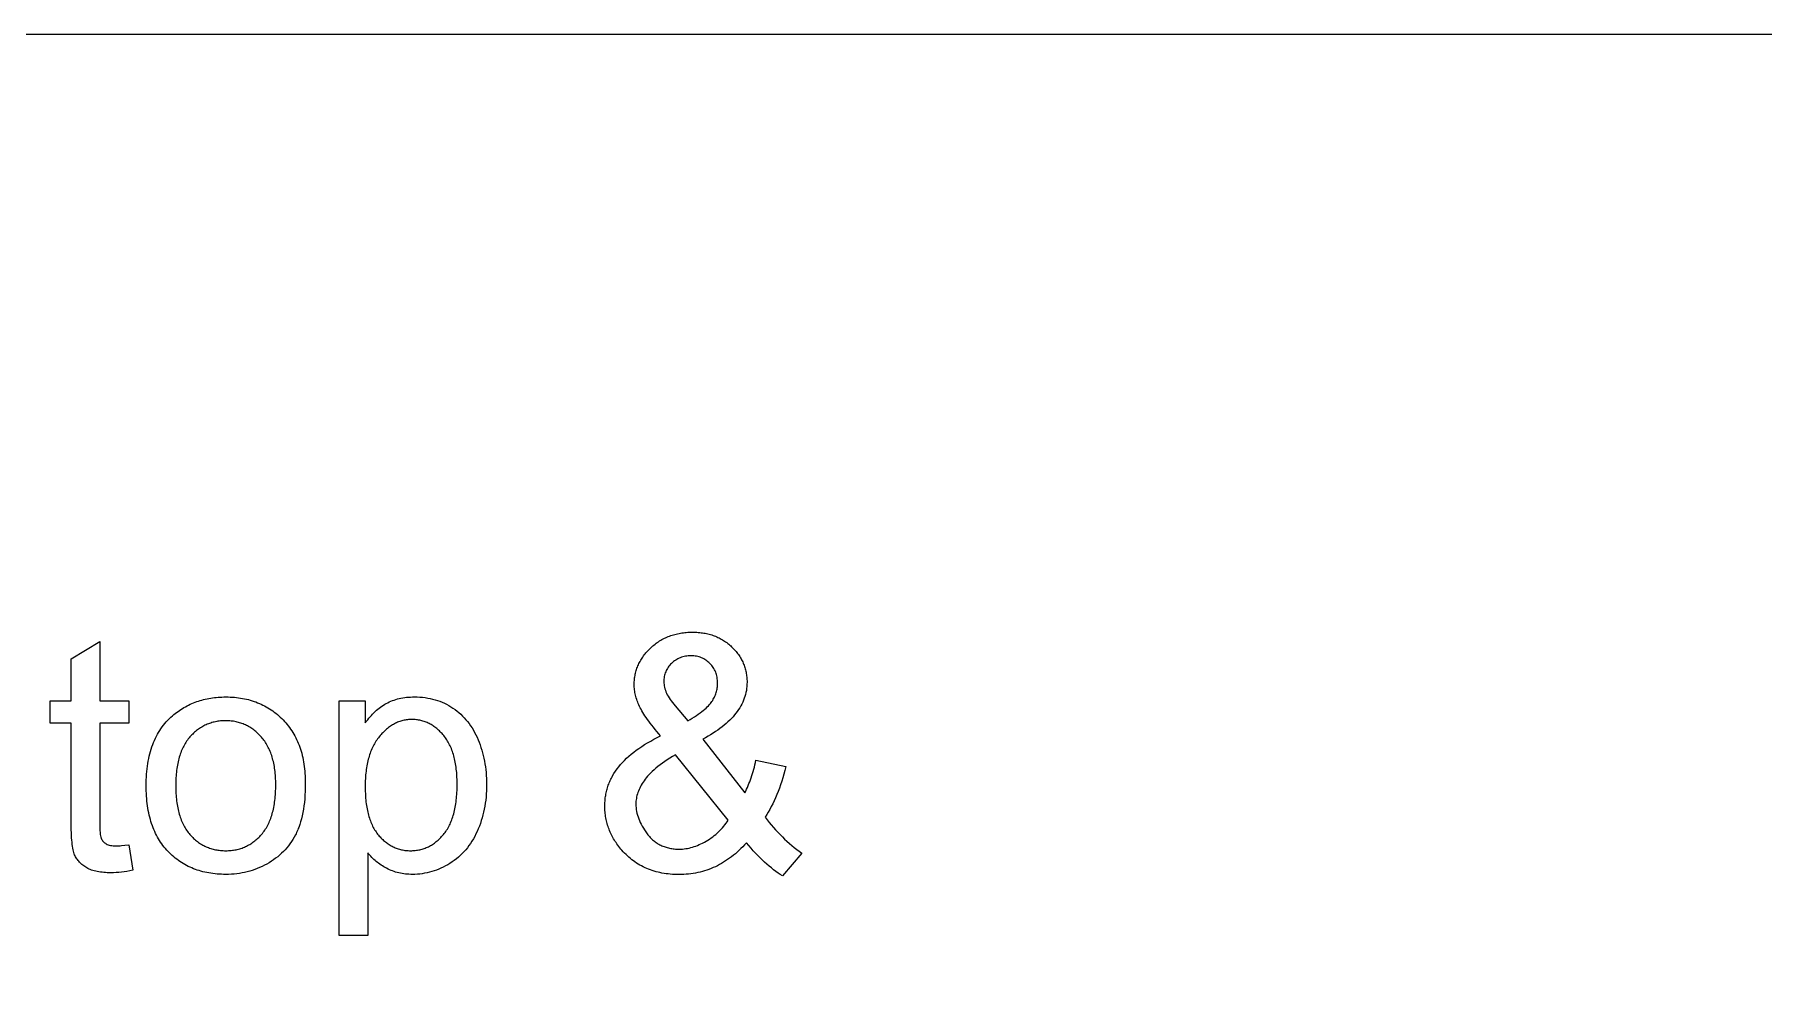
# Model space of a CAD drawing. Extents: x 0 to 4891, y -5350 to 5.
# Drawn here: x 1941 to 2877, y -3637 to -3124 of the extents above; entities that cross this region are included whole.
import ezdxf

# ---------------------------------------------------------------- set-up
doc = ezdxf.new("R2010")
doc.units = 0
doc.layers.add('Default_Layer', color=1, linetype='CONTINUOUS')

msp = doc.modelspace()

# ---------------------------------------------------------------- linework, layer by layer
at = {"layer": 'Default_Layer'}
for points in [[(0, -5350.08), (3813.58, -5350.08), (3813.58, -3124.06), (0, -3124.06), (0, -5350.08)], [(1992.14, -3563.08), (1994.4, -3576.86), (1992.77, -3577.18), (1991.19, -3577.46), (1989.65, -3577.7), (1988.16, -3577.9), (1986.71, -3578.05), (1985.3, -3578.16), (1983.94, -3578.22), (1982.61, -3578.24), (1981.57, -3578.23), (1980.55, -3578.2), (1979.57, -3578.15), (1978.61, -3578.07), (1977.68, -3577.98), (1976.78, -3577.86), (1975.92, -3577.73), (1975.08, -3577.57), (1974.27, -3577.39), (1973.49, -3577.19), (1972.74, -3576.97), (1972.02, -3576.73), (1971.34, -3576.47), (1970.68, -3576.19), (1970.05, -3575.88), (1969.45, -3575.56), (1968.87, -3575.21), (1968.32, -3574.86), (1967.79, -3574.49), (1967.28, -3574.11), (1966.79, -3573.72), (1966.33, -3573.31), (1965.88, -3572.89), (1965.46, -3572.46), (1965.06, -3572.01), (1964.68, -3571.56), (1964.32, -3571.09), (1963.99, -3570.6), (1963.68, -3570.11), (1963.38, -3569.6), (1963.11, -3569.07), (1962.86, -3568.54), (1962.63, -3567.95), (1962.42, -3567.28), (1962.22, -3566.54), (1962.03, -3565.73), (1961.86, -3564.84), (1961.7, -3563.87), (1961.56, -3562.83), (1961.43, -3561.72), (1961.32, -3560.53), (1961.23, -3559.26), (1961.14, -3557.92), (1961.08, -3556.5), (1961.02, -3555.01), (1960.99, -3553.45), (1960.96, -3551.8), (1960.96, -3550.09), (1960.96, -3497.16), (1949.52, -3497.16), (1949.52, -3485.03), (1960.96, -3485.03), (1960.96, -3462.24), (1976.46, -3452.89), (1976.46, -3485.03), (1992.14, -3485.03), (1992.14, -3497.16), (1976.46, -3497.16), (1976.46, -3550.95), (1976.48, -3552.55), (1976.51, -3553.99), (1976.57, -3555.29), (1976.66, -3556.43), (1976.77, -3557.43), (1976.9, -3558.28), (1977.06, -3558.98), (1977.15, -3559.27), (1977.24, -3559.53), (1977.48, -3559.99), (1977.74, -3560.43), (1978.03, -3560.85), (1978.35, -3561.24), (1978.7, -3561.61), (1979.08, -3561.95), (1979.49, -3562.27), (1979.93, -3562.56), (1980.43, -3562.83), (1980.98, -3563.05), (1981.58, -3563.25), (1982.22, -3563.41), (1982.92, -3563.53), (1983.67, -3563.62), (1984.46, -3563.67), (1985.3, -3563.69), (1985.98, -3563.68), (1986.7, -3563.65), (1987.48, -3563.6), (1988.31, -3563.54), (1990.12, -3563.35), (1992.14, -3563.08)], [(2326.62, -3562.04), (2325.65, -3563.1), (2324.67, -3564.12), (2323.68, -3565.11), (2322.68, -3566.07), (2321.67, -3566.99), (2320.65, -3567.88), (2319.61, -3568.73), (2318.57, -3569.56), (2317.51, -3570.35), (2316.44, -3571.1), (2315.37, -3571.83), (2314.28, -3572.52), (2313.18, -3573.18), (2312.07, -3573.8), (2310.95, -3574.39), (2309.82, -3574.95), (2308.67, -3575.46), (2307.52, -3575.95), (2306.35, -3576.39), (2305.18, -3576.81), (2303.99, -3577.19), (2302.79, -3577.54), (2301.58, -3577.85), (2300.35, -3578.13), (2299.12, -3578.38), (2297.87, -3578.6), (2296.61, -3578.78), (2295.34, -3578.93), (2294.06, -3579.05), (2292.77, -3579.13), (2291.47, -3579.18), (2290.15, -3579.2), (2288.94, -3579.18), (2287.75, -3579.14), (2286.57, -3579.08), (2285.41, -3578.99), (2284.26, -3578.87), (2283.13, -3578.73), (2282.01, -3578.57), (2280.91, -3578.37), (2279.83, -3578.15), (2278.76, -3577.91), (2277.7, -3577.64), (2276.67, -3577.34), (2275.64, -3577.02), (2274.64, -3576.67), (2273.65, -3576.3), (2272.67, -3575.9), (2271.72, -3575.48), (2270.77, -3575.03), (2269.85, -3574.55), (2268.93, -3574.05), (2268.04, -3573.52), (2267.16, -3572.97), (2266.29, -3572.39), (2265.45, -3571.79), (2264.61, -3571.16), (2263.8, -3570.5), (2263, -3569.82), (2262.21, -3569.11), (2261.44, -3568.38), (2260.69, -3567.62), (2259.95, -3566.84), (2259.23, -3566.03), (2258.65, -3565.35), (2258.1, -3564.67), (2257.57, -3563.99), (2257.05, -3563.3), (2256.55, -3562.61), (2256.08, -3561.91), (2255.61, -3561.21), (2255.17, -3560.5), (2254.74, -3559.79), (2254.34, -3559.07), (2253.95, -3558.35), (2253.58, -3557.62), (2253.22, -3556.88), (2252.89, -3556.15), (2252.57, -3555.4), (2252.27, -3554.66), (2251.99, -3553.9), (2251.73, -3553.15), (2251.49, -3552.39), (2251.26, -3551.62), (2251.05, -3550.85), (2250.86, -3550.07), (2250.69, -3549.29), (2250.54, -3548.5), (2250.4, -3547.71), (2250.28, -3546.91), (2250.18, -3546.11), (2250.1, -3545.31), (2250.04, -3544.49), (2249.99, -3543.68), (2249.96, -3542.86), (2249.96, -3542.03), (2249.99, -3540.57), (2250.07, -3539.12), (2250.14, -3538.41), (2250.22, -3537.69), (2250.32, -3536.99), (2250.43, -3536.29), (2250.55, -3535.59), (2250.69, -3534.9), (2250.85, -3534.21), (2251.02, -3533.52), (2251.2, -3532.84), (2251.4, -3532.17), (2251.61, -3531.5), (2251.84, -3530.83), (2252.08, -3530.17), (2252.34, -3529.52), (2252.61, -3528.86), (2252.9, -3528.22), (2253.2, -3527.57), (2253.52, -3526.94), (2253.85, -3526.3), (2254.2, -3525.67), (2254.93, -3524.43), (2255.73, -3523.2), (2256.58, -3522), (2257.49, -3520.81), (2258.47, -3519.62), (2259.51, -3518.46), (2260.61, -3517.32), (2261.77, -3516.19), (2262.98, -3515.08), (2264.26, -3513.99), (2265.59, -3512.92), (2266.98, -3511.86), (2268.43, -3510.83), (2269.93, -3509.81), (2271.5, -3508.81), (2273.12, -3507.83), (2274.8, -3506.87), (2276.54, -3505.92), (2278.33, -3504.99), (2280.19, -3504.09), (2279.14, -3502.87), (2278.13, -3501.68), (2277.17, -3500.51), (2276.26, -3499.38), (2275.39, -3498.28), (2274.56, -3497.2), (2273.78, -3496.16), (2273.04, -3495.14), (2272.35, -3494.16), (2271.7, -3493.2), (2271.1, -3492.27), (2270.54, -3491.37), (2270.03, -3490.5), (2269.56, -3489.66), (2269.13, -3488.84), (2268.75, -3488.06), (2268.41, -3487.29), (2268.08, -3486.53), (2267.78, -3485.77), (2267.5, -3485.01), (2267.25, -3484.26), (2267.01, -3483.51), (2266.8, -3482.76), (2266.61, -3482.02), (2266.44, -3481.28), (2266.3, -3480.54), (2266.17, -3479.81), (2266.07, -3479.08), (2266, -3478.35), (2265.94, -3477.63), (2265.91, -3476.91), (2265.9, -3476.19), (2265.9, -3475.48), (2265.93, -3474.77), (2265.97, -3474.07), (2266.04, -3473.38), (2266.11, -3472.69), (2266.21, -3472.01), (2266.32, -3471.33), (2266.45, -3470.66), (2266.6, -3470), (2266.77, -3469.34), (2266.95, -3468.69), (2267.15, -3468.04), (2267.37, -3467.4), (2267.6, -3466.77), (2267.86, -3466.14), (2268.13, -3465.51), (2268.41, -3464.9), (2268.72, -3464.29), (2269.04, -3463.68), (2269.38, -3463.08), (2269.74, -3462.49), (2270.11, -3461.9), (2270.51, -3461.32), (2270.91, -3460.74), (2271.34, -3460.18), (2271.79, -3459.61), (2272.25, -3459.05), (2272.73, -3458.5), (2273.22, -3457.96), (2273.74, -3457.42), (2274.27, -3456.88), (2274.82, -3456.35), (2275.39, -3455.83), (2275.96, -3455.33), (2276.55, -3454.84), (2277.14, -3454.36), (2277.75, -3453.91), (2278.36, -3453.47), (2278.98, -3453.05), (2279.61, -3452.64), (2280.25, -3452.25), (2280.9, -3451.88), (2281.56, -3451.52), (2282.22, -3451.18), (2282.9, -3450.86), (2283.58, -3450.55), (2284.27, -3450.26), (2284.98, -3449.99), (2285.69, -3449.73), (2286.41, -3449.49), (2287.14, -3449.26), (2287.87, -3449.06), (2288.62, -3448.87), (2289.38, -3448.69), (2290.14, -3448.54), (2290.92, -3448.39), (2291.7, -3448.27), (2292.49, -3448.16), (2293.29, -3448.07), (2294.1, -3448), (2294.92, -3447.94), (2295.75, -3447.9), (2296.58, -3447.87), (2297.43, -3447.86), (2298.24, -3447.87), (2299.03, -3447.89), (2299.82, -3447.93), (2300.6, -3447.99), (2301.37, -3448.06), (2302.13, -3448.14), (2302.89, -3448.25), (2303.63, -3448.36), (2304.36, -3448.49), (2305.09, -3448.64), (2305.8, -3448.81), (2306.5, -3448.98), (2307.2, -3449.18), (2307.89, -3449.39), (2308.56, -3449.62), (2309.23, -3449.86), (2309.89, -3450.11), (2310.54, -3450.39), (2311.18, -3450.67), (2311.81, -3450.98), (2312.43, -3451.3), (2313.04, -3451.63), (2313.65, -3451.98), (2314.24, -3452.35), (2314.82, -3452.73), (2315.4, -3453.13), (2315.97, -3453.54), (2316.52, -3453.97), (2317.07, -3454.41), (2317.61, -3454.87), (2318.13, -3455.34), (2318.65, -3455.83), (2319.17, -3456.34), (2319.66, -3456.84), (2320.14, -3457.36), (2320.6, -3457.88), (2321.05, -3458.4), (2321.48, -3458.94), (2321.89, -3459.47), (2322.29, -3460.02), (2322.67, -3460.57), (2323.04, -3461.13), (2323.39, -3461.69), (2323.72, -3462.26), (2324.04, -3462.84), (2324.34, -3463.42), (2324.62, -3464.01), (2324.89, -3464.61), (2325.14, -3465.21), (2325.38, -3465.81), (2325.6, -3466.43), (2325.8, -3467.05), (2325.99, -3467.67), (2326.16, -3468.31), (2326.31, -3468.95), (2326.45, -3469.59), (2326.57, -3470.24), (2326.68, -3470.9), (2326.77, -3471.57), (2326.84, -3472.24), (2326.9, -3472.91), (2326.94, -3473.59), (2326.96, -3474.28), (2326.97, -3474.98), (2326.95, -3476.11), (2326.88, -3477.22), (2326.76, -3478.33), (2326.6, -3479.42), (2326.38, -3480.51), (2326.13, -3481.58), (2325.82, -3482.65), (2325.47, -3483.7), (2325.07, -3484.75), (2324.63, -3485.78), (2324.13, -3486.8), (2323.6, -3487.82), (2323.01, -3488.82), (2322.38, -3489.81), (2321.7, -3490.79), (2320.97, -3491.76), (2320.2, -3492.72), (2319.38, -3493.68), (2318.51, -3494.62), (2317.6, -3495.55), (2316.64, -3496.47), (2315.63, -3497.38), (2314.57, -3498.28), (2313.47, -3499.17), (2312.32, -3500.04), (2311.13, -3500.91), (2309.89, -3501.77), (2308.6, -3502.62), (2307.26, -3503.46), (2305.88, -3504.28), (2304.45, -3505.1), (2302.97, -3505.91), (2325.76, -3534.93), (2326.24, -3533.96), (2326.7, -3532.98), (2327.16, -3531.98), (2327.6, -3530.96), (2328.02, -3529.93), (2328.44, -3528.87), (2328.84, -3527.79), (2329.22, -3526.7), (2329.59, -3525.58), (2329.95, -3524.45), (2330.3, -3523.3), (2330.63, -3522.13), (2330.95, -3520.94), (2331.25, -3519.73), (2331.54, -3518.5), (2331.82, -3517.25), (2348.02, -3520.72), (2347.49, -3522.78), (2346.94, -3524.79), (2346.36, -3526.75), (2345.76, -3528.67), (2345.13, -3530.54), (2344.49, -3532.37), (2343.82, -3534.15), (2343.13, -3535.88), (2342.41, -3537.57), (2341.67, -3539.21), (2340.91, -3540.81), (2340.13, -3542.36), (2339.32, -3543.86), (2338.49, -3545.32), (2337.64, -3546.73), (2336.76, -3548.1), (2337.86, -3549.53), (2338.98, -3550.94), (2340.12, -3552.32), (2341.28, -3553.67), (2342.46, -3554.99), (2343.65, -3556.28), (2344.86, -3557.54), (2346.09, -3558.77), (2347.34, -3559.98), (2348.61, -3561.15), (2349.9, -3562.3), (2351.2, -3563.41), (2352.52, -3564.5), (2353.86, -3565.56), (2355.22, -3566.59), (2356.6, -3567.59), (2346.12, -3579.97), (2344.93, -3579.19), (2343.75, -3578.37), (2342.55, -3577.5), (2341.36, -3576.58), (2340.15, -3575.62), (2338.95, -3574.61), (2337.74, -3573.56), (2336.52, -3572.46), (2335.3, -3571.32), (2334.08, -3570.13), (2332.85, -3568.89), (2331.61, -3567.61), (2330.37, -3566.29), (2329.13, -3564.92), (2327.88, -3563.5), (2326.62, -3562.04)], [(2294.92, -3495.86), (2296.16, -3495.12), (2297.34, -3494.39), (2298.46, -3493.67), (2299.54, -3492.96), (2300.55, -3492.26), (2301.51, -3491.58), (2302.41, -3490.91), (2303.26, -3490.25), (2304.04, -3489.6), (2304.78, -3488.96), (2305.45, -3488.33), (2306.08, -3487.72), (2306.64, -3487.12), (2307.15, -3486.52), (2307.6, -3485.94), (2308, -3485.37), (2308.37, -3484.81), (2308.71, -3484.23), (2309.03, -3483.65), (2309.32, -3483.06), (2309.6, -3482.47), (2309.85, -3481.86), (2310.07, -3481.25), (2310.27, -3480.63), (2310.45, -3480.01), (2310.6, -3479.37), (2310.73, -3478.73), (2310.84, -3478.08), (2310.92, -3477.43), (2310.98, -3476.76), (2311.02, -3476.09), (2311.03, -3475.41), (2311.01, -3474.61), (2310.97, -3473.83), (2310.88, -3473.06), (2310.77, -3472.32), (2310.62, -3471.59), (2310.45, -3470.88), (2310.23, -3470.19), (2309.99, -3469.52), (2309.71, -3468.87), (2309.41, -3468.24), (2309.06, -3467.62), (2308.69, -3467.03), (2308.28, -3466.46), (2307.85, -3465.9), (2307.38, -3465.36), (2306.87, -3464.84), (2306.35, -3464.34), (2305.82, -3463.87), (2305.27, -3463.43), (2304.71, -3463.02), (2304.12, -3462.65), (2303.53, -3462.31), (2302.91, -3462), (2302.28, -3461.72), (2301.63, -3461.48), (2300.97, -3461.27), (2300.29, -3461.09), (2299.59, -3460.94), (2298.88, -3460.83), (2298.15, -3460.75), (2297.41, -3460.7), (2296.65, -3460.69), (2295.87, -3460.7), (2295.1, -3460.75), (2294.35, -3460.83), (2293.62, -3460.94), (2292.9, -3461.08), (2292.2, -3461.26), (2291.51, -3461.46), (2290.85, -3461.7), (2290.19, -3461.97), (2289.56, -3462.28), (2288.94, -3462.61), (2288.33, -3462.98), (2287.75, -3463.37), (2287.17, -3463.8), (2286.62, -3464.26), (2286.08, -3464.76), (2285.58, -3465.27), (2285.11, -3465.8), (2284.67, -3466.35), (2284.26, -3466.91), (2283.89, -3467.48), (2283.55, -3468.07), (2283.24, -3468.67), (2282.96, -3469.28), (2282.72, -3469.91), (2282.51, -3470.56), (2282.33, -3471.22), (2282.18, -3471.89), (2282.07, -3472.57), (2281.99, -3473.27), (2281.94, -3473.99), (2281.92, -3474.72), (2281.95, -3475.46), (2282.01, -3476.21), (2282.13, -3476.98), (2282.29, -3477.75), (2282.5, -3478.54), (2282.75, -3479.33), (2283.05, -3480.14), (2283.4, -3480.96), (2283.81, -3481.76), (2284.27, -3482.59), (2284.77, -3483.42), (2285.32, -3484.27), (2285.92, -3485.13), (2286.56, -3486.01), (2287.25, -3486.9), (2287.99, -3487.8), (2294.92, -3495.86)], [(2001.59, -3531.03), (2001.6, -3529.44), (2001.64, -3527.89), (2001.71, -3526.35), (2001.81, -3524.85), (2001.93, -3523.37), (2002.09, -3521.91), (2002.27, -3520.48), (2002.47, -3519.08), (2002.71, -3517.7), (2002.97, -3516.35), (2003.27, -3515.03), (2003.58, -3513.73), (2003.93, -3512.45), (2004.31, -3511.2), (2004.71, -3509.98), (2005.14, -3508.79), (2005.6, -3507.62), (2006.08, -3506.47), (2006.6, -3505.35), (2007.14, -3504.26), (2007.71, -3503.19), (2008.3, -3502.15), (2008.93, -3501.14), (2009.58, -3500.15), (2010.26, -3499.19), (2010.97, -3498.25), (2011.7, -3497.34), (2012.46, -3496.45), (2013.26, -3495.59), (2014.07, -3494.76), (2014.92, -3493.95), (2015.79, -3493.17), (2016.54, -3492.54), (2017.3, -3491.93), (2018.07, -3491.34), (2018.84, -3490.78), (2019.63, -3490.23), (2020.43, -3489.7), (2021.24, -3489.19), (2022.05, -3488.7), (2022.88, -3488.23), (2023.72, -3487.78), (2024.57, -3487.35), (2025.43, -3486.94), (2026.29, -3486.55), (2027.17, -3486.18), (2028.06, -3485.83), (2028.96, -3485.5), (2029.87, -3485.2), (2030.79, -3484.91), (2031.72, -3484.64), (2032.66, -3484.39), (2033.61, -3484.16), (2034.57, -3483.95), (2035.54, -3483.76), (2036.52, -3483.59), (2037.51, -3483.44), (2038.51, -3483.31), (2039.52, -3483.2), (2040.54, -3483.11), (2041.57, -3483.04), (2042.62, -3482.99), (2043.67, -3482.96), (2044.73, -3482.95), (2045.91, -3482.96), (2047.07, -3483), (2048.22, -3483.06), (2049.36, -3483.14), (2050.49, -3483.25), (2051.6, -3483.39), (2052.7, -3483.55), (2053.78, -3483.73), (2054.85, -3483.94), (2055.91, -3484.17), (2056.95, -3484.42), (2057.98, -3484.7), (2059, -3485.01), (2060, -3485.34), (2060.99, -3485.69), (2061.97, -3486.07), (2062.93, -3486.47), (2063.88, -3486.9), (2064.81, -3487.35), (2065.74, -3487.82), (2066.64, -3488.32), (2067.54, -3488.85), (2068.42, -3489.39), (2069.29, -3489.97), (2070.14, -3490.56), (2070.98, -3491.18), (2071.81, -3491.83), (2072.62, -3492.5), (2073.42, -3493.19), (2074.21, -3493.91), (2074.98, -3494.66), (2075.74, -3495.42), (2076.48, -3496.21), (2077.2, -3497.01), (2077.89, -3497.83), (2078.56, -3498.67), (2079.21, -3499.53), (2079.83, -3500.4), (2080.43, -3501.3), (2081.01, -3502.21), (2081.56, -3503.15), (2082.09, -3504.1), (2082.6, -3505.07), (2083.08, -3506.05), (2083.54, -3507.06), (2083.97, -3508.09), (2084.39, -3509.13), (2084.77, -3510.19), (2085.14, -3511.28), (2085.48, -3512.38), (2085.8, -3513.49), (2086.09, -3514.63), (2086.36, -3515.79), (2086.61, -3516.96), (2086.83, -3518.15), (2087.03, -3519.37), (2087.21, -3520.6), (2087.36, -3521.85), (2087.49, -3523.11), (2087.6, -3524.4), (2087.68, -3525.7), (2087.74, -3527.03), (2087.77, -3528.37), (2087.78, -3529.73), (2087.76, -3531.92), (2087.7, -3534.05), (2087.59, -3536.12), (2087.45, -3538.14), (2087.26, -3540.09), (2087.03, -3541.99), (2086.76, -3543.83), (2086.44, -3545.6), (2086.08, -3547.32), (2085.69, -3548.98), (2085.25, -3550.59), (2084.76, -3552.13), (2084.24, -3553.61), (2083.96, -3554.33), (2083.67, -3555.04), (2083.37, -3555.73), (2083.06, -3556.4), (2082.74, -3557.06), (2082.41, -3557.71), (2081.73, -3558.96), (2081.01, -3560.17), (2080.26, -3561.35), (2079.46, -3562.5), (2078.63, -3563.61), (2077.76, -3564.68), (2076.84, -3565.72), (2075.89, -3566.72), (2074.91, -3567.69), (2073.88, -3568.62), (2072.81, -3569.52), (2071.71, -3570.38), (2070.57, -3571.21), (2069.38, -3572), (2068.16, -3572.76), (2066.91, -3573.48), (2065.63, -3574.16), (2064.34, -3574.8), (2063.04, -3575.39), (2061.72, -3575.94), (2060.38, -3576.45), (2059.04, -3576.91), (2057.67, -3577.33), (2056.29, -3577.7), (2054.9, -3578.03), (2053.49, -3578.32), (2052.07, -3578.56), (2050.63, -3578.76), (2049.18, -3578.91), (2047.71, -3579.02), (2046.23, -3579.09), (2044.73, -3579.11), (2043.53, -3579.1), (2042.34, -3579.06), (2041.17, -3579), (2040.01, -3578.92), (2038.87, -3578.81), (2037.74, -3578.67), (2036.63, -3578.52), (2035.53, -3578.33), (2034.44, -3578.13), (2033.37, -3577.9), (2032.32, -3577.64), (2031.28, -3577.37), (2030.25, -3577.06), (2029.23, -3576.74), (2028.24, -3576.39), (2027.25, -3576.01), (2026.28, -3575.61), (2025.33, -3575.19), (2024.38, -3574.74), (2023.46, -3574.27), (2022.54, -3573.77), (2021.65, -3573.25), (2020.76, -3572.71), (2019.89, -3572.14), (2019.04, -3571.55), (2018.2, -3570.93), (2017.37, -3570.29), (2016.56, -3569.62), (2015.76, -3568.93), (2014.98, -3568.22), (2014.21, -3567.48), (2013.46, -3566.72), (2012.72, -3565.94), (2012.02, -3565.13), (2011.33, -3564.3), (2010.67, -3563.45), (2010.04, -3562.58), (2009.42, -3561.69), (2008.83, -3560.78), (2008.26, -3559.84), (2007.72, -3558.89), (2007.2, -3557.91), (2006.7, -3556.91), (2006.22, -3555.89), (2005.77, -3554.85), (2005.34, -3553.79), (2004.94, -3552.71), (2004.55, -3551.6), (2004.19, -3550.48), (2003.86, -3549.33), (2003.55, -3548.16), (2003.26, -3546.97), (2002.99, -3545.76), (2002.75, -3544.53), (2002.53, -3543.27), (2002.33, -3542), (2002.15, -3540.7), (2002, -3539.38), (2001.88, -3538.04), (2001.77, -3536.68), (2001.69, -3535.3), (2001.63, -3533.9), (2001.6, -3532.47), (2001.59, -3531.03)], [(2106.06, -3612.29), (2106.06, -3485.03), (2120.27, -3485.03), (2120.27, -3496.98), (2120.9, -3496.12), (2121.55, -3495.28), (2122.2, -3494.48), (2122.86, -3493.7), (2123.54, -3492.94), (2124.22, -3492.22), (2124.92, -3491.52), (2125.62, -3490.85), (2126.33, -3490.21), (2127.06, -3489.6), (2127.79, -3489.01), (2128.54, -3488.46), (2129.29, -3487.93), (2130.06, -3487.42), (2130.83, -3486.95), (2131.62, -3486.5), (2132.42, -3486.07), (2133.24, -3485.67), (2134.08, -3485.29), (2134.95, -3484.95), (2135.83, -3484.63), (2136.74, -3484.34), (2137.67, -3484.07), (2138.61, -3483.84), (2139.58, -3483.63), (2140.57, -3483.45), (2141.58, -3483.3), (2142.62, -3483.17), (2143.67, -3483.07), (2144.74, -3483), (2145.84, -3482.96), (2146.95, -3482.95), (2148.41, -3482.97), (2149.85, -3483.04), (2151.27, -3483.16), (2152.67, -3483.33), (2154.05, -3483.54), (2155.4, -3483.8), (2156.73, -3484.11), (2158.04, -3484.47), (2159.33, -3484.87), (2160.6, -3485.32), (2161.84, -3485.82), (2163.07, -3486.36), (2164.27, -3486.95), (2165.45, -3487.59), (2166.61, -3488.28), (2167.74, -3489.01), (2168.85, -3489.79), (2169.93, -3490.61), (2170.97, -3491.46), (2171.97, -3492.36), (2172.94, -3493.29), (2173.88, -3494.27), (2174.78, -3495.28), (2175.65, -3496.33), (2176.48, -3497.43), (2177.28, -3498.56), (2178.04, -3499.73), (2178.77, -3500.94), (2179.47, -3502.18), (2180.13, -3503.47), (2180.75, -3504.8), (2181.34, -3506.17), (2181.9, -3507.55), (2182.42, -3508.95), (2182.9, -3510.37), (2183.35, -3511.8), (2183.77, -3513.25), (2184.14, -3514.72), (2184.48, -3516.21), (2184.79, -3517.71), (2185.06, -3519.23), (2185.29, -3520.76), (2185.49, -3522.32), (2185.65, -3523.89), (2185.77, -3525.47), (2185.86, -3527.08), (2185.92, -3528.7), (2185.94, -3530.34), (2185.92, -3532.09), (2185.86, -3533.82), (2185.76, -3535.53), (2185.62, -3537.22), (2185.44, -3538.89), (2185.22, -3540.54), (2184.96, -3542.16), (2184.66, -3543.76), (2184.32, -3545.34), (2183.94, -3546.9), (2183.52, -3548.44), (2183.06, -3549.96), (2182.56, -3551.45), (2182.02, -3552.92), (2181.44, -3554.38), (2180.82, -3555.81), (2180.18, -3557.19), (2179.5, -3558.54), (2178.78, -3559.85), (2178.02, -3561.11), (2177.23, -3562.34), (2176.4, -3563.52), (2175.53, -3564.66), (2174.63, -3565.77), (2173.69, -3566.83), (2172.72, -3567.85), (2171.7, -3568.83), (2170.66, -3569.77), (2169.57, -3570.67), (2168.45, -3571.53), (2167.29, -3572.35), (2166.1, -3573.13), (2164.89, -3573.86), (2163.68, -3574.53), (2162.46, -3575.16), (2161.22, -3575.75), (2159.99, -3576.28), (2158.74, -3576.77), (2157.48, -3577.22), (2156.22, -3577.61), (2154.95, -3577.96), (2153.67, -3578.27), (2152.38, -3578.52), (2151.09, -3578.74), (2149.79, -3578.9), (2148.47, -3579.02), (2147.15, -3579.09), (2145.83, -3579.11), (2144.86, -3579.1), (2143.9, -3579.06), (2142.96, -3578.99), (2142.03, -3578.9), (2141.11, -3578.79), (2140.2, -3578.65), (2139.3, -3578.48), (2138.42, -3578.29), (2137.55, -3578.07), (2136.69, -3577.82), (2135.84, -3577.55), (2135.01, -3577.26), (2134.19, -3576.94), (2133.38, -3576.59), (2132.58, -3576.22), (2131.79, -3575.82), (2131.03, -3575.4), (2130.29, -3574.97), (2129.56, -3574.52), (2128.85, -3574.06), (2128.16, -3573.59), (2127.48, -3573.1), (2126.82, -3572.6), (2126.18, -3572.09), (2125.56, -3571.57), (2124.95, -3571.02), (2124.36, -3570.47), (2123.78, -3569.9), (2123.23, -3569.32), (2122.69, -3568.73), (2122.16, -3568.12), (2121.66, -3567.5), (2121.66, -3612.29), (2106.06, -3612.29)], [(2017.61, -3531.03), (2017.62, -3532.12), (2017.64, -3533.2), (2017.68, -3534.26), (2017.73, -3535.31), (2017.8, -3536.34), (2017.88, -3537.35), (2017.98, -3538.34), (2018.1, -3539.31), (2018.22, -3540.27), (2018.37, -3541.21), (2018.52, -3542.13), (2018.7, -3543.04), (2018.89, -3543.93), (2019.09, -3544.8), (2019.31, -3545.66), (2019.54, -3546.49), (2019.79, -3547.31), (2020.05, -3548.11), (2020.33, -3548.9), (2020.63, -3549.67), (2020.93, -3550.42), (2021.26, -3551.15), (2021.6, -3551.87), (2021.95, -3552.57), (2022.32, -3553.25), (2022.7, -3553.91), (2023.1, -3554.56), (2023.52, -3555.19), (2023.95, -3555.8), (2024.39, -3556.4), (2024.85, -3556.98), (2025.32, -3557.54), (2025.81, -3558.08), (2026.3, -3558.6), (2026.8, -3559.1), (2027.31, -3559.59), (2027.83, -3560.06), (2028.35, -3560.51), (2028.89, -3560.95), (2029.43, -3561.37), (2029.98, -3561.77), (2030.53, -3562.15), (2031.09, -3562.52), (2031.67, -3562.87), (2032.25, -3563.2), (2032.83, -3563.52), (2033.43, -3563.82), (2034.03, -3564.1), (2034.64, -3564.36), (2035.26, -3564.61), (2035.88, -3564.84), (2036.52, -3565.06), (2037.16, -3565.25), (2037.81, -3565.43), (2038.47, -3565.6), (2039.13, -3565.74), (2039.8, -3565.87), (2040.48, -3565.98), (2041.17, -3566.07), (2041.87, -3566.15), (2042.57, -3566.21), (2043.28, -3566.25), (2044, -3566.28), (2044.73, -3566.29), (2045.45, -3566.28), (2046.16, -3566.25), (2046.87, -3566.21), (2047.57, -3566.15), (2048.26, -3566.07), (2048.94, -3565.98), (2049.62, -3565.86), (2050.29, -3565.74), (2050.95, -3565.59), (2051.6, -3565.42), (2052.25, -3565.24), (2052.89, -3565.04), (2053.52, -3564.83), (2054.14, -3564.6), (2054.75, -3564.35), (2055.36, -3564.08), (2055.96, -3563.79), (2056.55, -3563.49), (2057.14, -3563.17), (2057.72, -3562.84), (2058.29, -3562.48), (2058.85, -3562.11), (2059.4, -3561.72), (2059.95, -3561.32), (2060.49, -3560.89), (2061.02, -3560.45), (2061.54, -3560), (2062.06, -3559.52), (2062.57, -3559.03), (2063.07, -3558.52), (2063.56, -3557.99), (2064.05, -3557.45), (2064.52, -3556.89), (2064.98, -3556.31), (2065.43, -3555.71), (2065.85, -3555.1), (2066.27, -3554.46), (2066.67, -3553.81), (2067.05, -3553.14), (2067.42, -3552.45), (2067.77, -3551.75), (2068.11, -3551.02), (2068.44, -3550.28), (2068.75, -3549.52), (2069.04, -3548.74), (2069.32, -3547.95), (2069.58, -3547.13), (2069.83, -3546.3), (2070.06, -3545.45), (2070.28, -3544.58), (2070.48, -3543.69), (2070.67, -3542.78), (2070.85, -3541.86), (2071, -3540.92), (2071.15, -3539.96), (2071.28, -3538.98), (2071.39, -3537.99), (2071.49, -3536.97), (2071.57, -3535.94), (2071.64, -3534.89), (2071.69, -3533.82), (2071.73, -3532.74), (2071.75, -3531.63), (2071.76, -3530.51), (2071.75, -3529.45), (2071.73, -3528.41), (2071.69, -3527.38), (2071.64, -3526.37), (2071.57, -3525.38), (2071.48, -3524.4), (2071.38, -3523.44), (2071.27, -3522.5), (2071.14, -3521.57), (2071, -3520.65), (2070.84, -3519.76), (2070.66, -3518.88), (2070.47, -3518.02), (2070.26, -3517.17), (2070.04, -3516.34), (2069.81, -3515.52), (2069.56, -3514.72), (2069.29, -3513.94), (2069.01, -3513.17), (2068.71, -3512.43), (2068.4, -3511.69), (2068.07, -3510.97), (2067.73, -3510.27), (2067.37, -3509.59), (2067, -3508.92), (2066.61, -3508.27), (2066.21, -3507.63), (2065.79, -3507.01), (2065.35, -3506.41), (2064.9, -3505.82), (2064.44, -3505.25), (2063.96, -3504.69), (2063.47, -3504.15), (2062.98, -3503.62), (2062.48, -3503.11), (2061.97, -3502.62), (2061.46, -3502.15), (2060.94, -3501.69), (2060.4, -3501.25), (2059.87, -3500.83), (2059.32, -3500.42), (2058.77, -3500.03), (2058.21, -3499.66), (2057.64, -3499.31), (2057.07, -3498.97), (2056.48, -3498.65), (2055.89, -3498.35), (2055.3, -3498.07), (2054.69, -3497.8), (2054.08, -3497.55), (2053.46, -3497.32), (2052.83, -3497.1), (2052.2, -3496.9), (2051.56, -3496.72), (2050.91, -3496.56), (2050.25, -3496.41), (2049.59, -3496.28), (2048.92, -3496.17), (2048.24, -3496.07), (2047.55, -3496), (2046.86, -3495.93), (2046.15, -3495.89), (2045.44, -3495.87), (2044.73, -3495.86), (2044, -3495.87), (2043.28, -3495.89), (2042.57, -3495.93), (2041.87, -3495.99), (2041.17, -3496.07), (2040.48, -3496.16), (2039.8, -3496.28), (2039.13, -3496.4), (2038.47, -3496.55), (2037.81, -3496.71), (2037.16, -3496.89), (2036.52, -3497.09), (2035.88, -3497.3), (2035.26, -3497.53), (2034.64, -3497.78), (2034.03, -3498.04), (2033.43, -3498.33), (2032.83, -3498.63), (2032.25, -3498.94), (2031.67, -3499.27), (2031.09, -3499.63), (2030.53, -3499.99), (2029.98, -3500.38), (2029.43, -3500.78), (2028.89, -3501.2), (2028.35, -3501.63), (2027.83, -3502.09), (2027.31, -3502.56), (2026.8, -3503.04), (2026.3, -3503.55), (2025.81, -3504.07), (2025.32, -3504.61), (2024.85, -3505.16), (2024.39, -3505.74), (2023.95, -3506.33), (2023.52, -3506.93), (2023.1, -3507.56), (2022.7, -3508.2), (2022.32, -3508.86), (2021.95, -3509.54), (2021.6, -3510.23), (2021.26, -3510.95), (2020.93, -3511.68), (2020.63, -3512.42), (2020.33, -3513.19), (2020.05, -3513.97), (2019.79, -3514.77), (2019.54, -3515.59), (2019.31, -3516.42), (2019.09, -3517.27), (2018.89, -3518.14), (2018.7, -3519.03), (2018.52, -3519.93), (2018.37, -3520.85), (2018.22, -3521.79), (2018.1, -3522.75), (2017.98, -3523.72), (2017.88, -3524.72), (2017.8, -3525.72), (2017.73, -3526.75), (2017.68, -3527.79), (2017.64, -3528.85), (2017.62, -3529.93), (2017.61, -3531.03)], [(2120.18, -3531.55), (2120.21, -3533.73), (2120.3, -3535.84), (2120.36, -3536.87), (2120.44, -3537.88), (2120.53, -3538.87), (2120.63, -3539.85), (2120.75, -3540.8), (2120.89, -3541.74), (2121.03, -3542.66), (2121.19, -3543.56), (2121.37, -3544.45), (2121.56, -3545.31), (2121.76, -3546.16), (2121.98, -3546.99), (2122.21, -3547.8), (2122.46, -3548.59), (2122.72, -3549.37), (2122.99, -3550.13), (2123.28, -3550.87), (2123.58, -3551.59), (2123.9, -3552.29), (2124.23, -3552.97), (2124.57, -3553.64), (2124.93, -3554.29), (2125.3, -3554.92), (2125.69, -3555.53), (2126.09, -3556.12), (2126.5, -3556.7), (2126.93, -3557.26), (2127.37, -3557.8), (2127.83, -3558.32), (2128.28, -3558.83), (2128.75, -3559.31), (2129.22, -3559.79), (2129.69, -3560.24), (2130.18, -3560.68), (2130.66, -3561.11), (2131.16, -3561.51), (2131.66, -3561.9), (2132.16, -3562.27), (2132.68, -3562.63), (2133.19, -3562.97), (2133.72, -3563.29), (2134.25, -3563.6), (2134.78, -3563.89), (2135.32, -3564.16), (2135.87, -3564.42), (2136.42, -3564.66), (2136.98, -3564.89), (2137.55, -3565.09), (2138.12, -3565.28), (2138.69, -3565.46), (2139.28, -3565.62), (2139.86, -3565.76), (2140.46, -3565.88), (2141.06, -3565.99), (2141.67, -3566.08), (2142.28, -3566.15), (2142.9, -3566.21), (2143.52, -3566.25), (2144.15, -3566.28), (2144.79, -3566.29), (2145.43, -3566.28), (2146.07, -3566.25), (2146.71, -3566.21), (2147.34, -3566.15), (2147.96, -3566.07), (2148.58, -3565.98), (2149.19, -3565.87), (2149.79, -3565.74), (2150.39, -3565.6), (2150.99, -3565.43), (2151.58, -3565.25), (2152.16, -3565.06), (2152.73, -3564.84), (2153.3, -3564.61), (2153.87, -3564.36), (2154.42, -3564.1), (2154.98, -3563.82), (2155.52, -3563.52), (2156.06, -3563.2), (2156.6, -3562.87), (2157.13, -3562.52), (2157.65, -3562.15), (2158.16, -3561.77), (2158.67, -3561.37), (2159.18, -3560.95), (2159.68, -3560.51), (2160.17, -3560.06), (2160.66, -3559.59), (2161.14, -3559.1), (2161.61, -3558.6), (2162.08, -3558.08), (2162.55, -3557.54), (2163, -3556.98), (2163.45, -3556.4), (2163.88, -3555.8), (2164.29, -3555.18), (2164.69, -3554.54), (2165.08, -3553.89), (2165.45, -3553.21), (2165.81, -3552.52), (2166.15, -3551.81), (2166.47, -3551.08), (2166.79, -3550.33), (2167.09, -3549.56), (2167.37, -3548.77), (2167.64, -3547.97), (2167.89, -3547.14), (2168.13, -3546.3), (2168.36, -3545.44), (2168.57, -3544.55), (2168.77, -3543.65), (2168.95, -3542.74), (2169.12, -3541.8), (2169.27, -3540.84), (2169.41, -3539.87), (2169.53, -3538.87), (2169.64, -3537.86), (2169.73, -3536.83), (2169.81, -3535.78), (2169.88, -3534.71), (2169.93, -3533.62), (2169.97, -3532.52), (2170, -3530.25), (2169.97, -3528.09), (2169.88, -3525.99), (2169.82, -3524.97), (2169.74, -3523.97), (2169.65, -3522.98), (2169.54, -3522.01), (2169.42, -3521.06), (2169.29, -3520.12), (2169.14, -3519.2), (2168.97, -3518.3), (2168.79, -3517.42), (2168.6, -3516.55), (2168.4, -3515.7), (2168.18, -3514.87), (2167.94, -3514.06), (2167.69, -3513.26), (2167.43, -3512.48), (2167.15, -3511.72), (2166.86, -3510.97), (2166.56, -3510.25), (2166.24, -3509.53), (2165.9, -3508.84), (2165.55, -3508.16), (2165.19, -3507.51), (2164.82, -3506.86), (2164.42, -3506.24), (2164.02, -3505.63), (2163.6, -3505.04), (2163.17, -3504.47), (2162.72, -3503.91), (2162.27, -3503.38), (2161.81, -3502.85), (2161.35, -3502.35), (2160.88, -3501.86), (2160.4, -3501.39), (2159.92, -3500.94), (2159.44, -3500.5), (2158.95, -3500.09), (2158.45, -3499.68), (2157.95, -3499.3), (2157.44, -3498.93), (2156.92, -3498.58), (2156.41, -3498.25), (2155.88, -3497.93), (2155.35, -3497.63), (2154.81, -3497.35), (2154.27, -3497.09), (2153.73, -3496.84), (2153.17, -3496.61), (2152.61, -3496.39), (2152.05, -3496.2), (2151.48, -3496.02), (2150.91, -3495.86), (2150.33, -3495.71), (2149.74, -3495.58), (2149.15, -3495.47), (2148.55, -3495.38), (2147.95, -3495.3), (2147.34, -3495.24), (2146.72, -3495.2), (2146.1, -3495.17), (2145.48, -3495.16), (2144.86, -3495.17), (2144.24, -3495.2), (2143.63, -3495.25), (2143.02, -3495.31), (2142.42, -3495.39), (2141.82, -3495.49), (2141.23, -3495.61), (2140.64, -3495.75), (2140.05, -3495.9), (2139.47, -3496.08), (2138.9, -3496.27), (2138.32, -3496.48), (2137.76, -3496.71), (2137.19, -3496.95), (2136.63, -3497.22), (2136.08, -3497.5), (2135.53, -3497.8), (2134.98, -3498.12), (2134.44, -3498.46), (2133.91, -3498.82), (2133.37, -3499.19), (2132.85, -3499.59), (2132.32, -3500), (2131.8, -3500.43), (2131.29, -3500.87), (2130.78, -3501.34), (2130.27, -3501.82), (2129.77, -3502.33), (2129.27, -3502.85), (2128.78, -3503.39), (2128.29, -3503.94), (2127.81, -3504.52), (2127.34, -3505.11), (2126.88, -3505.71), (2126.44, -3506.33), (2126.02, -3506.97), (2125.61, -3507.62), (2125.22, -3508.29), (2124.84, -3508.98), (2124.47, -3509.69), (2124.12, -3510.41), (2123.79, -3511.14), (2123.47, -3511.9), (2123.16, -3512.67), (2122.87, -3513.45), (2122.6, -3514.26), (2122.34, -3515.08), (2122.09, -3515.91), (2121.86, -3516.76), (2121.64, -3517.63), (2121.44, -3518.52), (2121.26, -3519.42), (2121.08, -3520.34), (2120.93, -3521.28), (2120.79, -3522.23), (2120.66, -3523.2), (2120.55, -3524.19), (2120.45, -3525.19), (2120.37, -3526.21), (2120.3, -3527.24), (2120.25, -3528.29), (2120.21, -3529.36), (2120.19, -3530.45), (2120.18, -3531.55)], [(2316.83, -3549.74), (2288.25, -3514.31), (2286.7, -3515.25), (2285.21, -3516.18), (2283.79, -3517.1), (2282.44, -3518.01), (2281.14, -3518.92), (2279.92, -3519.82), (2278.75, -3520.7), (2277.66, -3521.59), (2276.62, -3522.46), (2275.65, -3523.32), (2274.75, -3524.18), (2273.9, -3525.03), (2273.13, -3525.87), (2272.41, -3526.7), (2271.76, -3527.53), (2271.18, -3528.34), (2270.65, -3529.14), (2270.14, -3529.94), (2269.68, -3530.74), (2269.25, -3531.54), (2268.85, -3532.34), (2268.49, -3533.14), (2268.16, -3533.94), (2267.87, -3534.73), (2267.61, -3535.53), (2267.38, -3536.32), (2267.19, -3537.12), (2267.04, -3537.91), (2266.92, -3538.7), (2266.83, -3539.5), (2266.78, -3540.29), (2266.76, -3541.08), (2266.79, -3542.04), (2266.86, -3543.01), (2266.98, -3543.99), (2267.15, -3544.97), (2267.36, -3545.96), (2267.63, -3546.95), (2267.94, -3547.94), (2268.3, -3548.94), (2268.71, -3549.94), (2269.16, -3550.95), (2269.67, -3551.97), (2270.22, -3552.98), (2270.82, -3554.01), (2271.47, -3555.03), (2272.17, -3556.07), (2272.91, -3557.1), (2273.3, -3557.62), (2273.7, -3558.11), (2274.11, -3558.59), (2274.53, -3559.05), (2274.96, -3559.5), (2275.4, -3559.93), (2275.85, -3560.35), (2276.31, -3560.74), (2276.78, -3561.12), (2277.26, -3561.49), (2277.75, -3561.84), (2278.24, -3562.17), (2278.75, -3562.49), (2279.27, -3562.79), (2279.8, -3563.07), (2280.34, -3563.34), (2280.89, -3563.59), (2281.45, -3563.83), (2282.02, -3564.05), (2282.6, -3564.25), (2283.19, -3564.44), (2283.79, -3564.61), (2284.39, -3564.76), (2285.01, -3564.9), (2285.64, -3565.02), (2286.28, -3565.13), (2286.93, -3565.22), (2287.59, -3565.29), (2288.26, -3565.35), (2288.94, -3565.39), (2289.63, -3565.41), (2290.33, -3565.42), (2291.2, -3565.4), (2292.09, -3565.35), (2292.97, -3565.27), (2293.86, -3565.15), (2294.75, -3565), (2295.65, -3564.81), (2296.55, -3564.59), (2297.45, -3564.34), (2298.36, -3564.05), (2299.27, -3563.73), (2300.18, -3563.37), (2301.09, -3562.98), (2302.01, -3562.56), (2302.94, -3562.1), (2303.86, -3561.61), (2304.79, -3561.09), (2305.72, -3560.53), (2306.63, -3559.95), (2307.51, -3559.34), (2308.37, -3558.72), (2309.21, -3558.08), (2310.02, -3557.42), (2310.81, -3556.74), (2311.57, -3556.04), (2312.31, -3555.32), (2313.03, -3554.59), (2313.72, -3553.83), (2314.39, -3553.05), (2315.04, -3552.25), (2315.66, -3551.43), (2316.26, -3550.6), (2316.83, -3549.74)]]:
    msp.add_lwpolyline(points, close=True, dxfattribs=at)

doc.saveas('drawing.dxf')
